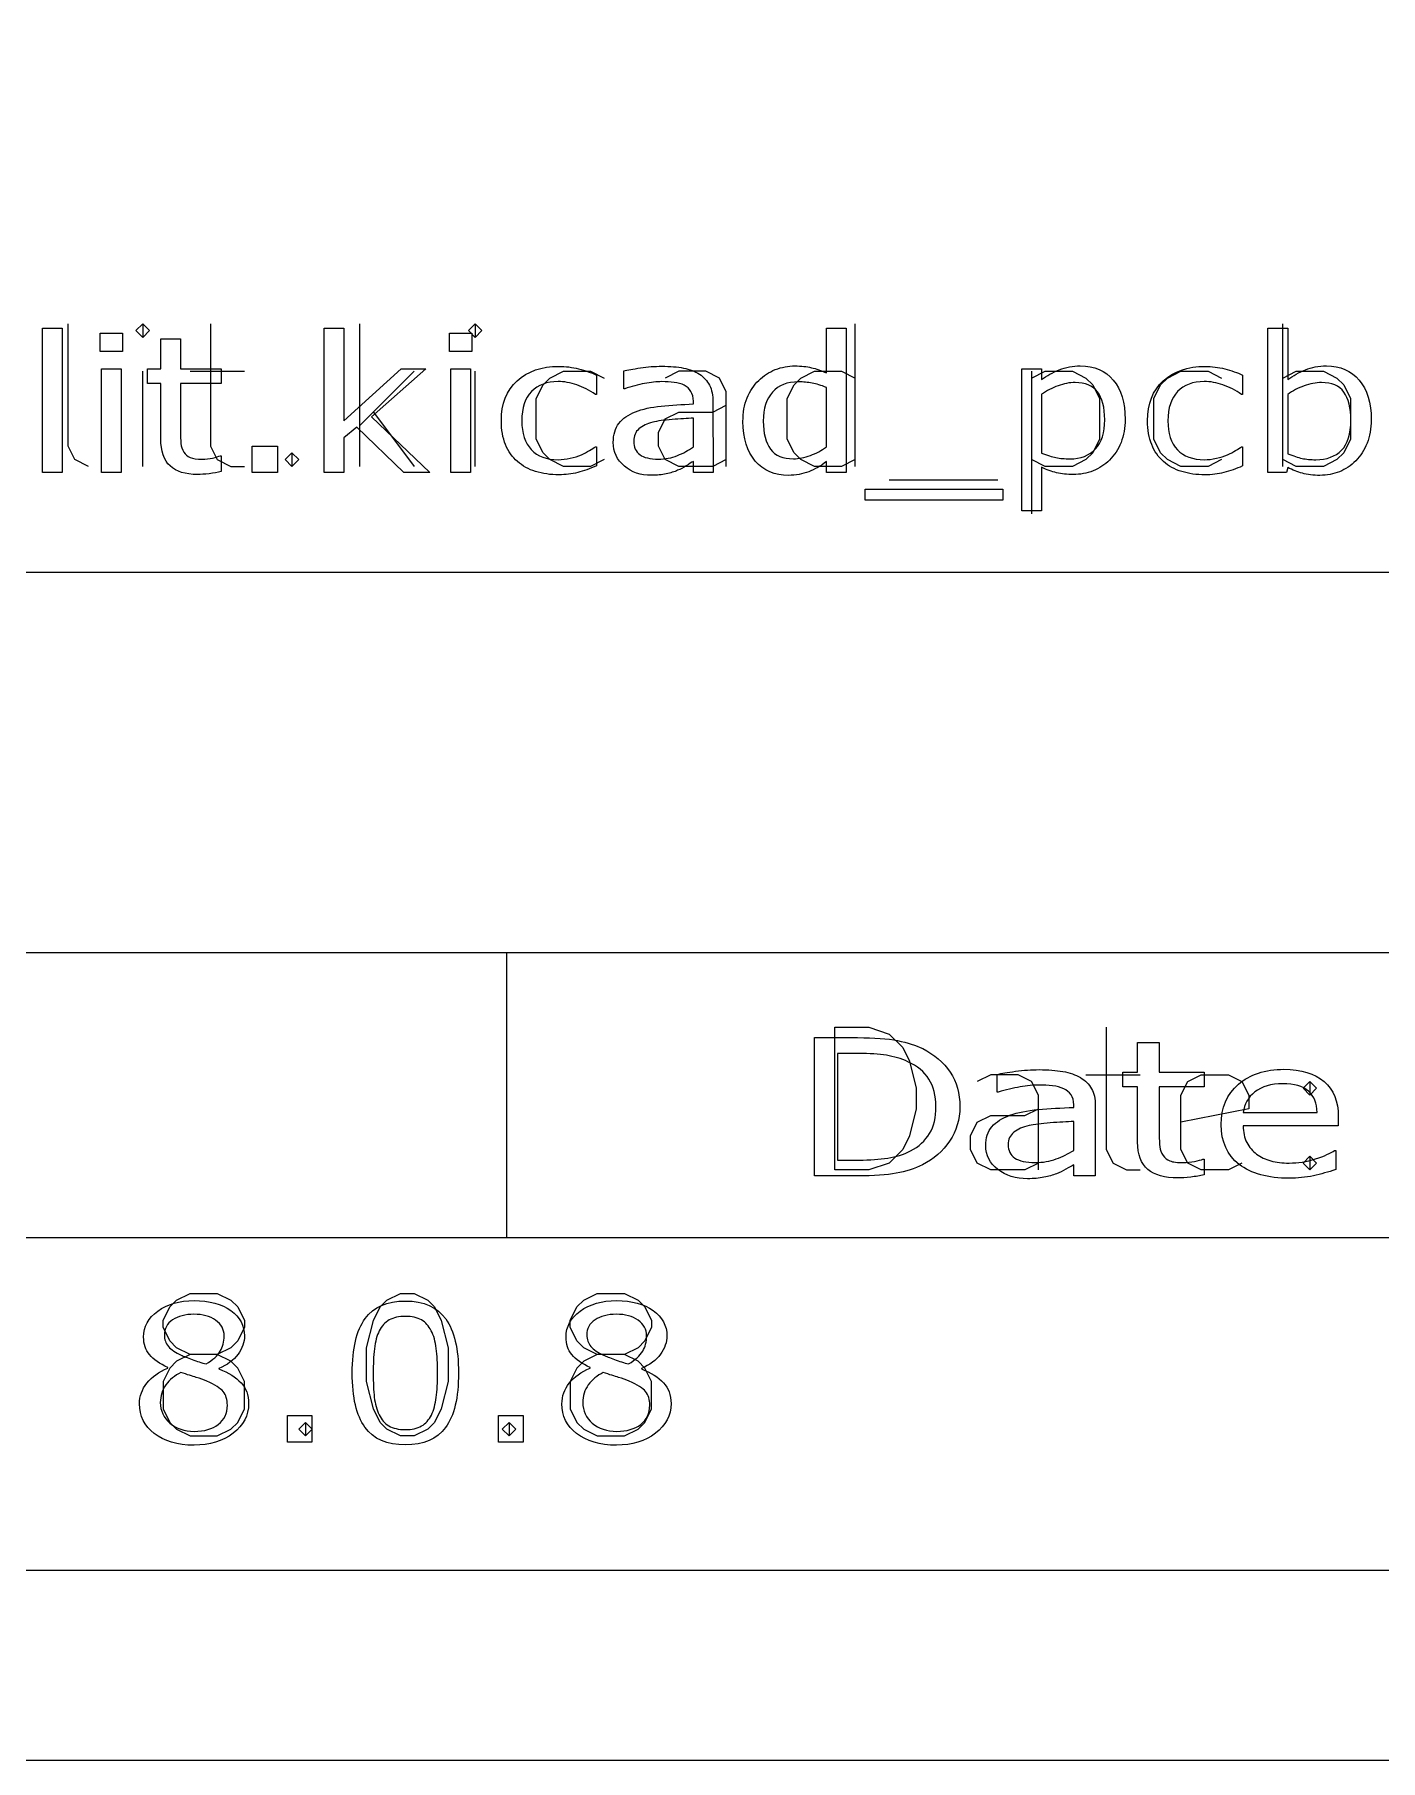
# Model space of a CAD drawing. Header units: millimetres. Extents: x 10 to 410, y 10 to 287.
# Drawn here: x 315.02 to 329.19, y 10 to 28.16 of the extents above; entities that cross this region are included whole.
import ezdxf

# ---------------------------------------------------------------- set-up
doc = ezdxf.new("R2010")
doc.units = ezdxf.units.MM
doc.layers.get('0').update_dxf_attribs({"linetype": 'CONTINUOUS'})

msp = doc.modelspace()

# ---------------------------------------------------------------- linework, layer by layer
at = {"color": 7}
for points in [[(10, 287.0022), (409.989, 287.0022), (409.989, 10), (10, 10)], [(12, 285.0022), (407.989, 285.0022), (407.989, 12), (12, 12)], [(299.989, 44), (407.989, 44), (407.989, 12), (299.989, 12)], [(315.31254, 23.54966), (315.10466, 23.54966), (315.10466, 25.06919), (315.31254, 25.06919)], [(319.18254, 23.54966), (318.90832, 23.54966), (318.41296, 24.0272), (318.27806, 23.91392), (318.27806, 23.54966), (318.07018, 23.54966), (318.07018, 25.06919), (318.27806, 25.06919), (318.27806, 24.09458), (318.87847, 24.64048), (319.14052, 24.64048), (318.56665, 24.13657)], [(315.94722, 24.8231), (315.71281, 24.8231), (315.71281, 25.01353), (315.94722, 25.01353)], [(319.62483, 24.8231), (319.39042, 24.8231), (319.39042, 25.01353), (319.62483, 25.01353)], [(315.93392, 23.54966), (315.72605, 23.54966), (315.72605, 24.64048), (315.93392, 24.64048)], [(319.61153, 23.54966), (319.40366, 23.54966), (319.40366, 24.64048), (319.61153, 24.64048)], [(326.28567, 24.10335)], [(326.50021, 24.10825)], [(328.87636, 24.09816)], [(329.09088, 24.10325)], [(317.57703, 23.54966), (317.31276, 23.54966), (317.31276, 23.82798), (317.57703, 23.82798)], [(321.95562, 23.81815)], [(323.35663, 23.81829)], [(325.21313, 23.25669), (323.76463, 23.25669), (323.76463, 23.37388), (325.21313, 23.37388)], [(323.4448, 16.2139), (323.4448, 17.7139), (323.802, 17.7139), (324.0163, 17.6424), (324.1591, 17.4996), (324.2305, 17.3567), (324.302, 17.071), (324.302, 16.8567), (324.2305, 16.571), (324.1591, 16.4282), (324.0163, 16.2853), (323.802, 16.2139)], [(324.50962, 16.87859)], [(324.76115, 16.87563)], [(325.95957, 16.41855)], [(318.8734, 14.9139), (319.0163, 14.9139), (319.1591, 14.8424), (319.2305, 14.771), (319.302, 14.6282), (319.3734, 14.3424), (319.3734, 13.9853), (319.302, 13.6996), (319.2305, 13.5567), (319.1591, 13.4853), (319.0163, 13.4139), (318.8734, 13.4139), (318.7305, 13.4853), (318.6591, 13.5567), (318.5877, 13.6996), (318.5163, 13.9853), (318.5163, 14.3424), (318.5877, 14.6282), (318.6591, 14.771), (318.7305, 14.8424)], [(317.01714, 14.46529)], [(319.48359, 14.07762)], [(317.27457, 13.75535)], [(317.94139, 13.35008), (317.68182, 13.35008), (317.68182, 13.6284), (317.94139, 13.6284)], [(319.19794, 13.63432)], [(320.16455, 13.35008), (319.90498, 13.35008), (319.90498, 13.6284), (320.16455, 13.6284)], [(321.72093, 13.75535)]]:
    msp.add_lwpolyline(points, close=True, dxfattribs=at)
for points in [[(315.5877, 23.6139), (315.4448, 23.6853), (315.3734, 23.8282), (315.3734, 25.1139)], [(316.1591, 25.1139), (316.0877, 25.0424), (316.1591, 24.971), (316.2305, 25.0424), (316.1591, 25.1139), (316.1591, 24.971)], [(316.8734, 25.1139), (316.8734, 23.8282), (316.9448, 23.6853), (317.0877, 23.6139), (317.2305, 23.6139)], [(318.4448, 23.6139), (318.4448, 25.1139)], [(319.6591, 25.1139), (319.5877, 25.0424), (319.6591, 24.971), (319.7305, 25.0424), (319.6591, 25.1139), (319.6591, 24.971)], [(323.35659, 24.59647), (323.35659, 25.06912), (323.56447, 25.06912), (323.5645, 23.54966)], [(323.6591, 23.6139), (323.6591, 25.1139)], [(328.21187, 23.60035), (328.19857, 23.54955), (328.00396, 23.54955), (328.00396, 25.06908), (328.21183, 25.06908), (328.21183, 24.52611)], [(328.1591, 23.6139), (328.1591, 25.1139)], [(316.34969, 23.90605), (316.34969, 24.48612), (316.20926, 24.48612), (316.20926, 24.64042), (316.34969, 24.64042), (316.34969, 24.9539), (316.55756, 24.9539), (316.55756, 24.64042), (316.98658, 24.64042), (316.98658, 24.48612), (316.55756, 24.48612), (316.55756, 23.98905)], [(316.1591, 23.6139), (316.1591, 24.6139)], [(316.6591, 24.6139), (317.2305, 24.6139)], [(319.0163, 24.6139), (318.4448, 24.0424)], [(319.6591, 23.6139), (319.6591, 24.6139)], [(321.0163, 23.6853), (320.8734, 23.6139), (320.5877, 23.6139), (320.4448, 23.6853), (320.3734, 23.7567), (320.302, 23.8996), (320.302, 24.3282), (320.3734, 24.471), (320.4448, 24.5424), (320.5877, 24.6139), (320.8734, 24.6139), (321.0163, 24.5424)], [(320.93622, 24.575), (320.93622, 24.3709), (320.92512, 24.3709)], [(321.23358, 24.43104), (321.22248, 24.43104), (321.22248, 24.61756)], [(322.302, 23.6139), (322.302, 24.3996), (322.2305, 24.5424), (322.0877, 24.6139), (321.802, 24.6139), (321.6591, 24.5424)], [(323.6591, 23.6853), (323.5163, 23.6139), (323.2305, 23.6139), (323.0877, 23.6853), (323.0163, 23.7567), (322.9448, 23.8996), (322.9448, 24.3282), (323.0163, 24.471), (323.0877, 24.5424), (323.2305, 24.6139), (323.5163, 24.6139), (323.6591, 24.5424)], [(325.62116, 23.60434), (325.62116, 23.14731), (325.41329, 23.14731), (325.41329, 24.64047), (325.62116, 24.64047), (325.62116, 24.52621)], [(325.5163, 24.6139), (325.5163, 23.1139)], [(325.5163, 24.5424), (325.6591, 24.6139), (325.9448, 24.6139), (326.0877, 24.5424), (326.1591, 24.471), (326.2305, 24.3282), (326.2305, 23.8996), (326.1591, 23.7567), (326.0877, 23.6853), (325.9448, 23.6139), (325.6591, 23.6139), (325.5163, 23.6853)], [(327.5163, 23.6853), (327.3734, 23.6139), (327.0877, 23.6139), (326.9448, 23.6853), (326.8734, 23.7567), (326.802, 23.8996), (326.802, 24.3282), (326.8734, 24.471), (326.9448, 24.5424), (327.0877, 24.6139), (327.3734, 24.6139), (327.5163, 24.5424)], [(327.73753, 24.57484), (327.73753, 24.37074), (327.72643, 24.37074)], [(328.1591, 24.5424), (328.302, 24.6139), (328.5877, 24.6139), (328.7305, 24.5424), (328.802, 24.471), (328.8734, 24.3282), (328.8734, 23.8996), (328.802, 23.7567), (328.7305, 23.6853), (328.5877, 23.6139), (328.302, 23.6139), (328.1591, 23.6853)], [(323.35662, 23.81822), (323.35662, 24.44419)], [(325.62113, 24.37187), (325.62113, 23.7537)], [(328.21182, 24.37161), (328.21182, 23.74661)], [(318.5877, 24.1853), (319.0163, 23.6139)], [(322.302, 23.6853), (322.1591, 23.6139), (321.802, 23.6139), (321.6591, 23.6853), (321.5877, 23.8282), (321.5877, 23.971), (321.6591, 24.1139), (321.802, 24.1853), (322.1591, 24.1853), (322.302, 24.2567)], [(321.95562, 24.27062), (321.95562, 24.29892)], [(322.16236, 24.29039), (322.16244, 23.54966)], [(321.95567, 23.81822), (321.95567, 24.12193)], [(320.92504, 23.82003), (320.93614, 23.82003), (320.93619, 23.61806)], [(327.72635, 23.81987), (327.73745, 23.81987), (327.7375, 23.6179)], [(316.97508, 23.72439), (316.98618, 23.72439), (316.98657, 23.55966)], [(317.7305, 23.7567), (317.802, 23.6853), (317.7305, 23.6139), (317.6591, 23.6853), (317.7305, 23.7567), (317.7305, 23.6139)], [(322.16244, 23.54966), (321.95567, 23.54966), (321.95567, 23.6662)], [(323.5645, 23.54966), (323.35662, 23.54966), (323.35662, 23.66392)], [(324.0163, 23.471), (325.1591, 23.471)], [(299.989, 22.5), (407.989, 22.5)], [(299.989, 18.5), (407.989, 18.5)], [(319.989, 18.5), (319.989, 15.5)], [(326.302, 17.7139), (326.302, 16.4282), (326.3734, 16.2853), (326.5163, 16.2139), (326.6591, 16.2139)], [(323.68912, 16.15001), (323.2321, 16.15001), (323.2321, 17.60411), (323.68425, 17.60411)], [(323.69888, 17.43814), (323.4728, 17.43814), (323.4728, 16.31607), (323.69888, 16.31607)], [(326.63173, 16.50631), (326.63173, 17.08639), (326.47737, 17.08639), (326.47737, 17.24069), (326.63173, 17.24069), (326.63173, 17.55416), (326.86024, 17.55416), (326.86024, 17.24069), (327.33184, 17.24069), (327.33184, 17.08639), (326.86024, 17.08639), (326.86024, 16.58932)], [(325.5877, 16.2139), (325.5877, 16.9996), (325.5163, 17.1424), (325.3734, 17.2139), (325.0877, 17.2139), (324.9448, 17.1424)], [(325.16573, 17.03121), (325.15363, 17.03121), (325.15363, 17.21773)], [(326.0877, 17.2139), (326.6591, 17.2139)], [(327.7305, 16.2853), (327.5877, 16.2139), (327.302, 16.2139), (327.1591, 16.2853), (327.0877, 16.4282), (327.0877, 16.9996), (327.1591, 17.1424), (327.302, 17.2139), (327.5877, 17.2139), (327.7305, 17.1424), (327.802, 16.9996), (327.802, 16.8567), (327.0877, 16.7139)], [(328.4448, 17.1424), (328.5163, 17.071), (328.4448, 16.9996), (328.3734, 17.071), (328.4448, 17.1424), (328.4448, 16.9996)], [(325.95948, 16.87079), (325.95948, 16.89909)], [(326.18676, 16.89056), (326.18688, 16.15007)], [(325.5877, 16.2853), (325.4448, 16.2139), (325.0877, 16.2139), (324.9448, 16.2853), (324.8734, 16.4282), (324.8734, 16.571), (324.9448, 16.7139), (325.0877, 16.7853), (325.4448, 16.7853), (325.5877, 16.8567)], [(325.95959, 16.41862), (325.95959, 16.72233)], [(327.74384, 16.81707), (328.52177, 16.81706)], [(328.74417, 16.77604), (328.74419, 16.67643)], [(328.74419, 16.67643), (327.74388, 16.67643)], [(328.4448, 16.3567), (328.5163, 16.2853), (328.4448, 16.2139), (328.3734, 16.2853), (328.4448, 16.3567), (328.4448, 16.2139)], [(328.70533, 16.41668), (328.71743, 16.41668), (328.71743, 16.21648)], [(326.18688, 16.15007), (325.95959, 16.15007), (325.95959, 16.26628)], [(327.31975, 16.32475), (327.33195, 16.32475), (327.33184, 16.15983)], [(299.989, 15.5), (407.989, 15.5)], [(316.6591, 14.271), (316.5163, 14.3424), (316.4448, 14.4139), (316.3734, 14.5567), (316.3734, 14.6282), (316.4448, 14.771), (316.5163, 14.8424), (316.6591, 14.9139), (316.9448, 14.9139), (317.0877, 14.8424), (317.1591, 14.771), (317.2305, 14.6282), (317.2305, 14.5567), (317.1591, 14.4139), (317.0877, 14.3424), (316.9448, 14.271), (316.6591, 14.271), (316.5163, 14.1996), (316.4448, 14.1282), (316.3734, 13.9853), (316.3734, 13.6996), (316.4448, 13.5567), (316.5163, 13.4853), (316.6591, 13.4139), (316.9448, 13.4139), (317.0877, 13.4853), (317.1591, 13.5567), (317.2305, 13.6996), (317.2305, 13.9853), (317.1591, 14.1282), (317.0877, 14.1996), (316.9448, 14.271)], [(320.9448, 14.271), (320.802, 14.3424), (320.7305, 14.4139), (320.6591, 14.5567), (320.6591, 14.6282), (320.7305, 14.771), (320.802, 14.8424), (320.9448, 14.9139), (321.2305, 14.9139), (321.3734, 14.8424), (321.4448, 14.771), (321.5163, 14.6282), (321.5163, 14.5567), (321.4448, 14.4139), (321.3734, 14.3424), (321.2305, 14.271), (320.9448, 14.271), (320.802, 14.1996), (320.7305, 14.1282), (320.6591, 13.9853), (320.6591, 13.6996), (320.7305, 13.5567), (320.802, 13.4853), (320.9448, 13.4139), (321.2305, 13.4139), (321.3734, 13.4853), (321.4448, 13.5567), (321.5163, 13.6996), (321.5163, 13.9853), (321.4448, 14.1282), (321.3734, 14.1996), (321.2305, 14.271)], [(321.46359, 14.46529), (321.46348, 14.46531)], [(316.42413, 14.12645), (316.42413, 14.13245)], [(316.96175, 14.12463), (316.96175, 14.11863)], [(320.87049, 14.12645), (320.87049, 14.13245)], [(321.40811, 14.12463), (321.40811, 14.11863)], [(317.05091, 13.7369), (317.05082, 13.7368)], [(321.49718, 13.7369), (321.49718, 13.7368)], [(317.8734, 13.5567), (317.9448, 13.4853), (317.8734, 13.4139), (317.802, 13.4853), (317.8734, 13.5567), (317.8734, 13.4139)], [(320.0163, 13.5567), (320.0877, 13.4853), (320.0163, 13.4139), (319.9448, 13.4853), (320.0163, 13.5567), (320.0163, 13.4139)]]:
    msp.add_lwpolyline(points, dxfattribs=at)
for points in [[(319.93443, 24.09364), (319.93443, 24.27202), (319.989717, 24.411993), (320.10029, 24.51356)], [(320.10029, 24.51356), (320.211603, 24.61512), (320.358297, 24.6659), (320.54037, 24.6659)], [(320.54037, 24.6659), (320.611137, 24.6659), (320.68043, 24.6571), (320.74825, 24.6395)], [(320.74825, 24.6395), (320.816803, 24.6219), (320.87946, 24.6004), (320.93622, 24.575)], [(321.22248, 24.61756), (321.263013, 24.62736), (321.321617, 24.638093), (321.39829, 24.64976)], [(321.39829, 24.64976), (321.474957, 24.661493), (321.550517, 24.66736), (321.62497, 24.66736)], [(321.62497, 24.66736), (321.71195, 24.66736), (321.787507, 24.66086), (321.85164, 24.64786)], [(321.85164, 24.64786), (321.916507, 24.63546), (321.97253, 24.61396), (322.01971, 24.58336)], [(322.01971, 24.58336), (322.066177, 24.553427), (322.10156, 24.51469), (322.12586, 24.46715)], [(322.52177, 24.33382), (322.55197, 24.406087), (322.592513, 24.46761), (322.6434, 24.51839)], [(322.6434, 24.51839), (322.693533, 24.567857), (322.751767, 24.605617), (322.8181, 24.63167)], [(322.8181, 24.63167), (322.88518, 24.657737), (322.954473, 24.67077), (323.02598, 24.67077)], [(323.02598, 24.67077), (323.090847, 24.67077), (323.148343, 24.66457), (323.19847, 24.65217)], [(323.19847, 24.65217), (323.248603, 24.640437), (323.30131, 24.62187), (323.35659, 24.59647)], [(325.62116, 24.52621), (325.676427, 24.56721), (325.738347, 24.60139), (325.80692, 24.62875)], [(325.80692, 24.62875), (325.876213, 24.65675), (325.94993, 24.67075), (326.02807, 24.67075)], [(326.02807, 24.67075), (326.176977, 24.67075), (326.29271, 24.620947), (326.37527, 24.52134)], [(326.37527, 24.52134), (326.458563, 24.42238), (326.50021, 24.284683), (326.50021, 24.10825)], [(326.73574, 24.09348), (326.73574, 24.27186), (326.791027, 24.411833), (326.9016, 24.5134)], [(326.9016, 24.5134), (327.012913, 24.61496), (327.159607, 24.66574), (327.34168, 24.66574)], [(327.34168, 24.66574), (327.412447, 24.66574), (327.48174, 24.65694), (327.54956, 24.63934)], [(327.54956, 24.63934), (327.618113, 24.62174), (327.68077, 24.60024), (327.73753, 24.57484)], [(328.21183, 24.52611), (328.270097, 24.568443), (328.33202, 24.60295), (328.3976, 24.62963)], [(328.3976, 24.62963), (328.4632, 24.656963), (328.536913, 24.67063), (328.61874, 24.67063)], [(328.61874, 24.67063), (328.764693, 24.67063), (328.87969, 24.621153), (328.96373, 24.5222)], [(328.96373, 24.5222), (329.048497, 24.42324), (329.09088, 24.28359), (329.09088, 24.10325)], [(320.25174, 24.40112), (320.18392, 24.33146), (320.15001, 24.228923), (320.15001, 24.09351)], [(320.53148, 24.50659), (320.41354, 24.50659), (320.320293, 24.471433), (320.25174, 24.40112)], [(320.7283, 24.47149), (320.66122, 24.49489), (320.595613, 24.50659), (320.53148, 24.50659)], [(320.92512, 24.3709), (320.86172, 24.4145), (320.796113, 24.44803), (320.7283, 24.47149)], [(321.44145, 24.48574), (321.37437, 24.47334), (321.30508, 24.455107), (321.23358, 24.43104)], [(321.6239, 24.50524), (321.569367, 24.50524), (321.50855, 24.49874), (321.44145, 24.48574)], [(321.75327, 24.49724), (321.712003, 24.502573), (321.66888, 24.50524), (321.6239, 24.50524)], [(321.85942, 24.46694), (321.829953, 24.48194), (321.79457, 24.49204), (321.75327, 24.49724)], [(321.93022, 24.40244), (321.91402, 24.429773), (321.89042, 24.451273), (321.85942, 24.46694)], [(321.95562, 24.29892), (321.95562, 24.340587), (321.947153, 24.375093), (321.93022, 24.40244)], [(322.12586, 24.46715), (322.150193, 24.419617), (322.16236, 24.360697), (322.16236, 24.29039)], [(322.47757, 24.08675), (322.47757, 24.179197), (322.492303, 24.261553), (322.52177, 24.33382)], [(322.78938, 24.39536), (322.724513, 24.323747), (322.69208, 24.222187), (322.69208, 24.09068)], [(323.06139, 24.50279), (322.944923, 24.50279), (322.854253, 24.46698), (322.78938, 24.39536)], [(323.20624, 24.49009), (323.16204, 24.498557), (323.113757, 24.50279), (323.06139, 24.50279)], [(323.35662, 24.44419), (323.30062, 24.466323), (323.250493, 24.481623), (323.20624, 24.49009)], [(325.79473, 24.46167), (325.734263, 24.43887), (325.676397, 24.408937), (325.62113, 24.37187)], [(325.97496, 24.49587), (325.915227, 24.49587), (325.85515, 24.48447), (325.79473, 24.46167)], [(326.20938, 24.39817), (326.158513, 24.463303), (326.080373, 24.49587), (325.97496, 24.49587)], [(326.28568, 24.10325), (326.28568, 24.234763), (326.260247, 24.33307), (326.20938, 24.39817)], [(327.05305, 24.40096), (326.98523, 24.3313), (326.95132, 24.228763), (326.95132, 24.09335)], [(327.33279, 24.50643), (327.21485, 24.50643), (327.121603, 24.471273), (327.05305, 24.40096)], [(327.52961, 24.47133), (327.46253, 24.49473), (327.396923, 24.50643), (327.33279, 24.50643)], [(327.72643, 24.37074), (327.66303, 24.41434), (327.597423, 24.44787), (327.52961, 24.47133)], [(328.38432, 24.46051), (328.322387, 24.43771), (328.264887, 24.408077), (328.21182, 24.37161)], [(328.56787, 24.49571), (328.507403, 24.49571), (328.44622, 24.483977), (328.38432, 24.46051)], [(328.80339, 24.39415), (328.754723, 24.461857), (328.676217, 24.49571), (328.56787, 24.49571)], [(328.87639, 24.09825), (328.87639, 24.228457), (328.852057, 24.32709), (328.80339, 24.39415)], [(321.17276, 24.06652), (321.213293, 24.117987), (321.270793, 24.158353), (321.34526, 24.18762)], [(321.34526, 24.18762), (321.420447, 24.216887), (321.510747, 24.236753), (321.61616, 24.24722)], [(321.61616, 24.24722), (321.721573, 24.25762), (321.834727, 24.26542), (321.95562, 24.27062)], [(316.55756, 23.98905), (316.55756, 23.931783), (316.558893, 23.886863), (316.56156, 23.85429)], [(319.97863, 23.84266), (319.949163, 23.914273), (319.93443, 23.997933), (319.93443, 24.09364)], [(320.15001, 24.09351), (320.15001, 23.961997), (320.183177, 23.860757), (320.24951, 23.78979)], [(321.11306, 23.86633), (321.11306, 23.94901), (321.13296, 24.01574), (321.17276, 24.06652)], [(321.3829, 24.00863), (321.346033, 23.977363), (321.3276, 23.93407), (321.3276, 23.87875)], [(321.52775, 24.07893), (321.468017, 24.06393), (321.419733, 24.040497), (321.3829, 24.00863)], [(321.7312, 24.10723), (321.645693, 24.100563), (321.577877, 24.09113), (321.52775, 24.07893)], [(321.95567, 24.12193), (321.89227, 24.118597), (321.817447, 24.113697), (321.7312, 24.10723)], [(322.60694, 23.66976), (322.520693, 23.77002), (322.47757, 23.909017), (322.47757, 24.08675)], [(322.69208, 24.09068), (322.69208, 23.96112), (322.717147, 23.862487), (322.76728, 23.79478)], [(326.18837, 23.79671), (326.253237, 23.865723), (326.28567, 23.967937), (326.28567, 24.10335)], [(326.50019, 24.10825), (326.50019, 24.01971), (326.485823, 23.938657), (326.45709, 23.86509)], [(326.77994, 23.8425), (326.750473, 23.914113), (326.73574, 23.997773), (326.73574, 24.09348)], [(326.95132, 24.09335), (326.95132, 23.961837), (326.984487, 23.860597), (327.05082, 23.78963)], [(328.77796, 23.78371), (328.84356, 23.850763), (328.87636, 23.95558), (328.87636, 24.09816)], [(329.0909, 24.10325), (329.0909, 24.012103), (329.076167, 23.930073), (329.0467, 23.85716)], [(316.44809, 23.61796), (316.38249, 23.677827), (316.34969, 23.773857), (316.34969, 23.90605)], [(316.56156, 23.85429), (316.564227, 23.822357), (316.57456, 23.79239), (316.59256, 23.76439)], [(320.10358, 23.66492), (320.04978, 23.711787), (320.00813, 23.771033), (319.97863, 23.84266)], [(320.24951, 23.78979), (320.316597, 23.719483), (320.410583, 23.68433), (320.53147, 23.68433)], [(320.86204, 23.78003), (320.888573, 23.79563), (320.909573, 23.808963), (320.92504, 23.82003)], [(321.22917, 23.6173), (321.151763, 23.682433), (321.11306, 23.765443), (321.11306, 23.86633)], [(321.3276, 23.87875), (321.3276, 23.816283), (321.348967, 23.769083), (321.3917, 23.73715)], [(321.78755, 23.72735), (321.848017, 23.75275), (321.90404, 23.783017), (321.95562, 23.81815)], [(322.76728, 23.79478), (322.817413, 23.72772), (322.897763, 23.69419), (323.00833, 23.69419)], [(323.18745, 23.72839), (323.247917, 23.751857), (323.30431, 23.781823), (323.35663, 23.81829)], [(325.91747, 23.6932), (326.033203, 23.6932), (326.123503, 23.727703), (326.18837, 23.79671)], [(326.45709, 23.86509), (326.428357, 23.792177), (326.387813, 23.730327), (326.33546, 23.67954)], [(326.90489, 23.66476), (326.85109, 23.711627), (326.80944, 23.770873), (326.77994, 23.8425)], [(327.05082, 23.78963), (327.1179, 23.719323), (327.211887, 23.68417), (327.33278, 23.68417)], [(327.66335, 23.77987), (327.689883, 23.79547), (327.710883, 23.808803), (327.72635, 23.81987)], [(329.0467, 23.85716), (329.017967, 23.78424), (328.978897, 23.72304), (328.92949, 23.67356)], [(316.73557, 23.52816), (316.609517, 23.52816), (316.51369, 23.558093), (316.44809, 23.61796)], [(316.59256, 23.76439), (316.60876, 23.738323), (316.63086, 23.719123), (316.65886, 23.70679)], [(316.65886, 23.70679), (316.687593, 23.695057), (316.731083, 23.68919), (316.78933, 23.68919)], [(316.78933, 23.68919), (316.823263, 23.68919), (316.858647, 23.693423), (316.89548, 23.70189)], [(316.89548, 23.70189), (316.932347, 23.711023), (316.95888, 23.718523), (316.97508, 23.72439)], [(320.29487, 23.55946), (320.220417, 23.58286), (320.156653, 23.618013), (320.10358, 23.66492)], [(320.53147, 23.68433), (320.57347, 23.68433), (320.616227, 23.689197), (320.65974, 23.69893)], [(320.65974, 23.69893), (320.703207, 23.70873), (320.742273, 23.72143), (320.77694, 23.73703)], [(320.93619, 23.61806), (320.866897, 23.588793), (320.80092, 23.565993), (320.73826, 23.54966)], [(320.77694, 23.73703), (320.80714, 23.750697), (320.835507, 23.76503), (320.86204, 23.78003)], [(321.51223, 23.5197), (321.400923, 23.5197), (321.30657, 23.552233), (321.22917, 23.6173)], [(321.3917, 23.73715), (321.434433, 23.705883), (321.49967, 23.69025), (321.58741, 23.69025)], [(321.58741, 23.69025), (321.66039, 23.69025), (321.727103, 23.702617), (321.78755, 23.72735)], [(321.88047, 23.6193), (321.849537, 23.599767), (321.819303, 23.584133), (321.78977, 23.5724)], [(321.95567, 23.6662), (321.93727, 23.655133), (321.912203, 23.6395), (321.88047, 23.6193)], [(322.95856, 23.51937), (322.811127, 23.51937), (322.69392, 23.5695), (322.60694, 23.66976)], [(323.00833, 23.69419), (323.067263, 23.69419), (323.12697, 23.70559), (323.18745, 23.72839)], [(323.35662, 23.66392), (323.296887, 23.61832), (323.234597, 23.582837), (323.16975, 23.55747)], [(325.62113, 23.7537), (325.68013, 23.7303), (325.730627, 23.714367), (325.77262, 23.7059)], [(325.77928, 23.54674), (325.72768, 23.55914), (325.674973, 23.57834), (325.62116, 23.60434)], [(325.77262, 23.7059), (325.815353, 23.697433), (325.863637, 23.6932), (325.91747, 23.6932)], [(326.33546, 23.67954), (326.286793, 23.63134), (326.229297, 23.593907), (326.16297, 23.56724)], [(327.09618, 23.5593), (327.021727, 23.5827), (326.957963, 23.617853), (326.90489, 23.66476)], [(327.33278, 23.68417), (327.37478, 23.68417), (327.417537, 23.689037), (327.46105, 23.69877)], [(327.46105, 23.69877), (327.504517, 23.70857), (327.543583, 23.72127), (327.57825, 23.73687)], [(327.7375, 23.6179), (327.668207, 23.588633), (327.60223, 23.565833), (327.53957, 23.5495)], [(327.57825, 23.73687), (327.60845, 23.750537), (327.636817, 23.76487), (327.66335, 23.77987)], [(328.21182, 23.74661), (328.27082, 23.723143), (328.321317, 23.706877), (328.36331, 23.69781)], [(328.36331, 23.69781), (328.406043, 23.688677), (328.454327, 23.68411), (328.50816, 23.68411)], [(328.50816, 23.68411), (328.623153, 23.68411), (328.713087, 23.71731), (328.77796, 23.78371)], [(328.92949, 23.67356), (328.877157, 23.62216), (328.81966, 23.583423), (328.757, 23.55735)], [(316.85831, 23.53716), (316.812577, 23.53116), (316.771663, 23.52816), (316.73557, 23.52816)], [(316.98657, 23.55966), (316.947503, 23.550527), (316.90475, 23.543027), (316.85831, 23.53716)], [(320.54034, 23.52526), (320.451147, 23.52526), (320.369323, 23.53666), (320.29487, 23.55946)], [(320.73826, 23.54966), (320.676327, 23.533393), (320.610353, 23.52526), (320.54034, 23.52526)], [(321.67035, 23.5353), (321.62535, 23.5249), (321.572643, 23.5197), (321.51223, 23.5197)], [(321.78977, 23.5724), (321.755103, 23.5574), (321.715297, 23.545033), (321.67035, 23.5353)], [(323.16975, 23.55747), (323.104883, 23.53207), (323.034487, 23.51937), (322.95856, 23.51937)], [(325.95399, 23.52814), (325.889857, 23.52814), (325.83162, 23.53434), (325.77928, 23.54674)], [(326.16297, 23.56724), (326.09737, 23.541173), (326.02771, 23.52814), (325.95399, 23.52814)], [(327.34165, 23.5251), (327.252457, 23.5251), (327.170633, 23.5365), (327.09618, 23.5593)], [(327.53957, 23.5495), (327.477637, 23.533233), (327.411663, 23.5251), (327.34165, 23.5251)], [(328.36668, 23.54175), (328.314347, 23.556083), (328.262743, 23.575617), (328.21187, 23.60035)], [(328.55023, 23.51925), (328.480197, 23.51925), (328.419013, 23.52675), (328.36668, 23.54175)], [(328.757, 23.55735), (328.694333, 23.53195), (328.62541, 23.51925), (328.55023, 23.51925)], [(323.68425, 17.60411), (323.860897, 17.60411), (324.00108, 17.59371), (324.1048, 17.57291)], [(323.98694, 17.41864), (323.90672, 17.43164), (323.8107, 17.43814), (323.69888, 17.43814)], [(324.1048, 17.57291), (324.209333, 17.55271), (324.297657, 17.52471), (324.36977, 17.48891)], [(324.36977, 17.48891), (324.492937, 17.427043), (324.588957, 17.344687), (324.65783, 17.24184)], [(324.21423, 17.35124), (324.142923, 17.383773), (324.06716, 17.40624), (323.98694, 17.41864)], [(324.43545, 17.16667), (324.38605, 17.244797), (324.31231, 17.30632), (324.21423, 17.35124)], [(325.15363, 17.21773), (325.198163, 17.22753), (325.262583, 17.238263), (325.34689, 17.24993)], [(325.34689, 17.24993), (325.431157, 17.261663), (325.514213, 17.26753), (325.59606, 17.26753)], [(325.59606, 17.26753), (325.691673, 17.26753), (325.774727, 17.26103), (325.84522, 17.24803)], [(327.69281, 17.11393), (327.81435, 17.21875), (327.97398, 17.27116), (328.1717, 17.27116)], [(328.1717, 17.27116), (328.354827, 17.27116), (328.495817, 17.22819), (328.59467, 17.14225)], [(324.50955, 16.87858), (324.50955, 16.992513), (324.48485, 17.088543), (324.43545, 17.16667)], [(324.65783, 17.24184), (324.72671, 17.13898), (324.76115, 17.01691), (324.76115, 16.87563)], [(325.39424, 17.08591), (325.3205, 17.07351), (325.24433, 17.055277), (325.16573, 17.03121)], [(325.59479, 17.10541), (325.534857, 17.10541), (325.468007, 17.09891), (325.39424, 17.08591)], [(325.737, 17.09741), (325.6916, 17.102743), (325.644197, 17.10541), (325.59479, 17.10541)], [(325.85368, 17.06711), (325.82128, 17.08211), (325.782387, 17.09221), (325.737, 17.09741)], [(325.84522, 17.24803), (325.916527, 17.23563), (325.97811, 17.21413), (326.02997, 17.18353)], [(326.02997, 17.18353), (326.081037, 17.153597), (326.119933, 17.11486), (326.14666, 17.06732)], [(327.5117, 16.68913), (327.5117, 16.867517), (327.57207, 17.009117), (327.69281, 17.11393)], [(328.15952, 17.11979), (328.037167, 17.11979), (327.939527, 17.090823), (327.8666, 17.03289)], [(328.43057, 17.04069), (328.371437, 17.093423), (328.281087, 17.11979), (328.15952, 17.11979)], [(328.59467, 17.14225), (328.694337, 17.056317), (328.74417, 16.934247), (328.74417, 16.77604)], [(325.93148, 17.00261), (325.91368, 17.029943), (325.887747, 17.051443), (325.85368, 17.06711)], [(325.95948, 16.89909), (325.95948, 16.940757), (325.950147, 16.975263), (325.93148, 17.00261)], [(326.14666, 17.06732), (326.173393, 17.019787), (326.18676, 16.960867), (326.18676, 16.89056)], [(327.8666, 17.03289), (327.79448, 16.974957), (327.75356, 16.903017), (327.74384, 16.81707)], [(328.52177, 16.81706), (328.521103, 16.913413), (328.490703, 16.987957), (328.43057, 17.04069)], [(324.44152, 16.59539), (324.48692, 16.67091), (324.50962, 16.76531), (324.50962, 16.87859)], [(324.76115, 16.87558), (324.76115, 16.74342), (324.72509, 16.62363), (324.65297, 16.51621)], [(325.09893, 16.6667), (325.143463, 16.718167), (325.20667, 16.75853), (325.28855, 16.78779)], [(325.28855, 16.78779), (325.371197, 16.817057), (325.470457, 16.836923), (325.58633, 16.84739)], [(325.71285, 16.70763), (325.618857, 16.700963), (325.54431, 16.69153), (325.48921, 16.67933)], [(325.58633, 16.84739), (325.702203, 16.85779), (325.826587, 16.86559), (325.95948, 16.87079)], [(325.95959, 16.72233), (325.889903, 16.718997), (325.807657, 16.714097), (325.71285, 16.70763)], [(324.23976, 16.41277), (324.3297, 16.45897), (324.396953, 16.519843), (324.44152, 16.59539)], [(325.03333, 16.4665), (325.03333, 16.549187), (325.055197, 16.61592), (325.09893, 16.6667)], [(325.32998, 16.60903), (325.289447, 16.577763), (325.26918, 16.53447), (325.26918, 16.47915)], [(325.48921, 16.67933), (325.423543, 16.66433), (325.370467, 16.640897), (325.32998, 16.60903)], [(326.86024, 16.58932), (326.86024, 16.532053), (326.861907, 16.48713), (326.86524, 16.45455)], [(327.70131, 16.27116), (327.574903, 16.369467), (327.5117, 16.50879), (327.5117, 16.68913)], [(327.74388, 16.67643), (327.74388, 16.609377), (327.756447, 16.550783), (327.78158, 16.50065)], [(324.00153, 16.33657), (324.08823, 16.350237), (324.16764, 16.375637), (324.23976, 16.41277)], [(324.65297, 16.51621), (324.581663, 16.408783), (324.486453, 16.32545), (324.36734, 16.26621)], [(325.16095, 16.21748), (325.07587, 16.282613), (325.03333, 16.36562), (325.03333, 16.4665)], [(325.26918, 16.47915), (325.26918, 16.416683), (325.29268, 16.369483), (325.33968, 16.33755)], [(325.77482, 16.32775), (325.841287, 16.35315), (325.90287, 16.383417), (325.95957, 16.41855)], [(326.73991, 16.21823), (326.66779, 16.278097), (326.63173, 16.374123), (326.63173, 16.50631)], [(326.86524, 16.45455), (326.868573, 16.422683), (326.879907, 16.39275), (326.89924, 16.36475)], [(326.89924, 16.36475), (326.91704, 16.338683), (326.94134, 16.319483), (326.97214, 16.30715)], [(327.78158, 16.50065), (327.806713, 16.451183), (327.841153, 16.410493), (327.8849, 16.37858)], [(327.8849, 16.37858), (327.927033, 16.347313), (327.976867, 16.32388), (328.0344, 16.30828)], [(328.50478, 16.32878), (328.598773, 16.358713), (328.665623, 16.388013), (328.70533, 16.41668)], [(324.09022, 16.17731), (323.988927, 16.15911), (323.855227, 16.15001), (323.68912, 16.15001)], [(323.69888, 16.31607), (323.814753, 16.31607), (323.915637, 16.322903), (324.00153, 16.33657)], [(324.36734, 16.26621), (324.284687, 16.22521), (324.192313, 16.195577), (324.09022, 16.17731)], [(325.47211, 16.11978), (325.349757, 16.11978), (325.246037, 16.152347), (325.16095, 16.21748)], [(325.33968, 16.33755), (325.38668, 16.306283), (325.458393, 16.29065), (325.55482, 16.29065)], [(325.55482, 16.29065), (325.63504, 16.29065), (325.708373, 16.303017), (325.77482, 16.32775)], [(325.77719, 16.17248), (325.739123, 16.15748), (325.695367, 16.145113), (325.64592, 16.13538)], [(325.87689, 16.21938), (325.84289, 16.199847), (325.809657, 16.184213), (325.77719, 16.17248)], [(325.95959, 16.26628), (325.939323, 16.255213), (325.911757, 16.23958), (325.87689, 16.21938)], [(327.05593, 16.12833), (326.917363, 16.12833), (326.812023, 16.158297), (326.73991, 16.21823)], [(326.97214, 16.30715), (327.00374, 16.295417), (327.051547, 16.28955), (327.11556, 16.28955)], [(327.11556, 16.28955), (327.152827, 16.28955), (327.191723, 16.293783), (327.23225, 16.30225)], [(327.33184, 16.15983), (327.288907, 16.150697), (327.241907, 16.143197), (327.19084, 16.13733)], [(327.23225, 16.30225), (327.272783, 16.311383), (327.30195, 16.318883), (327.31975, 16.32475)], [(328.22882, 16.12468), (328.00356, 16.12468), (327.827723, 16.173507), (327.70131, 16.27116)], [(328.0344, 16.30828), (328.092733, 16.29268), (328.156747, 16.28488), (328.22644, 16.28488)], [(328.22644, 16.28488), (328.318813, 16.28488), (328.411593, 16.299513), (328.50478, 16.32878)], [(328.71743, 16.21648), (328.640457, 16.190413), (328.56186, 16.168613), (328.48164, 16.15108)], [(325.64592, 16.13538), (325.59652, 16.12498), (325.538583, 16.11978), (325.47211, 16.11978)], [(327.19084, 16.13733), (327.140573, 16.13133), (327.095603, 16.12833), (327.05593, 16.12833)], [(328.48164, 16.15108), (328.40142, 16.13348), (328.317147, 16.12468), (328.22882, 16.12468)], [(316.16891, 14.45471), (316.16891, 14.564083), (316.218867, 14.65523), (316.31878, 14.72815)], [(316.31878, 14.72815), (316.4187, 14.801063), (316.54577, 14.83752), (316.69999, 14.83752)], [(316.69999, 14.83752), (316.86145, 14.83752), (316.99033, 14.80269), (317.08663, 14.73303)], [(317.08663, 14.73303), (317.182923, 14.66337), (317.23107, 14.57483), (317.23107, 14.46741)], [(318.50071, 14.64793), (318.59121, 14.77163), (318.732397, 14.83348), (318.92427, 14.83348)], [(318.92427, 14.83348), (319.11831, 14.83348), (319.25986, 14.770653), (319.34892, 14.645)], [(320.61527, 14.45471), (320.61527, 14.564083), (320.665227, 14.65523), (320.76514, 14.72815)], [(320.76514, 14.72815), (320.86506, 14.801063), (320.99213, 14.83752), (321.14635, 14.83752)], [(321.14635, 14.83752), (321.30781, 14.83752), (321.43669, 14.80269), (321.53299, 14.73303)], [(321.53299, 14.73303), (321.629283, 14.66337), (321.67743, 14.57483), (321.67743, 14.46741)], [(316.47414, 14.63523), (316.416207, 14.596163), (316.38724, 14.543427), (316.38724, 14.47702)], [(316.69895, 14.69383), (316.607723, 14.69383), (316.532787, 14.674297), (316.47414, 14.63523)], [(316.92702, 14.63133), (316.867687, 14.672997), (316.791663, 14.69383), (316.69895, 14.69383)], [(317.01712, 14.46531), (317.01712, 14.534977), (316.987087, 14.590317), (316.92702, 14.63133)], [(318.36495, 14.07566), (318.36495, 14.334127), (318.410203, 14.524883), (318.50071, 14.64793)], [(318.75483, 14.63426), (318.710697, 14.60886), (318.675583, 14.570447), (318.64949, 14.51902)], [(318.92426, 14.67236), (318.8562, 14.67236), (318.799723, 14.65966), (318.75483, 14.63426)], [(319.0926, 14.63426), (319.049133, 14.65966), (318.99302, 14.67236), (318.92426, 14.67236)], [(319.19686, 14.52098), (319.171527, 14.571113), (319.136773, 14.608873), (319.0926, 14.63426)], [(319.34892, 14.645), (319.4387, 14.52), (319.48359, 14.330873), (319.48359, 14.07762)], [(320.92049, 14.63523), (320.862557, 14.596163), (320.83359, 14.543427), (320.83359, 14.47702)], [(321.1453, 14.69383), (321.054073, 14.69383), (320.979137, 14.674297), (320.92049, 14.63523)], [(321.37338, 14.63133), (321.31398, 14.672997), (321.237953, 14.69383), (321.1453, 14.69383)], [(321.46348, 14.46531), (321.46348, 14.534977), (321.433447, 14.590317), (321.37338, 14.63133)], [(316.23081, 14.26916), (316.189543, 14.318627), (316.16891, 14.380477), (316.16891, 14.45471)], [(316.38724, 14.47702), (316.38724, 14.430153), (316.401707, 14.389463), (316.43064, 14.35495)], [(316.43064, 14.35495), (316.460307, 14.321083), (316.504833, 14.290817), (316.56422, 14.26415)], [(316.97584, 14.30514), (317.003373, 14.35134), (317.01714, 14.404723), (317.01714, 14.46529)], [(317.23107, 14.46741), (317.23107, 14.401677), (317.20827, 14.336897), (317.16267, 14.27307)], [(318.64949, 14.51902), (318.62489, 14.47082), (318.607857, 14.407997), (318.59839, 14.33055)], [(319.24896, 14.33543), (319.240293, 14.40835), (319.222927, 14.4702), (319.19686, 14.52098)], [(320.67717, 14.26916), (320.635903, 14.318627), (320.61527, 14.380477), (320.61527, 14.45471)], [(320.83359, 14.47702), (320.83359, 14.430153), (320.84809, 14.389463), (320.87709, 14.35495)], [(320.87709, 14.35495), (320.906757, 14.321083), (320.951283, 14.290817), (321.01067, 14.26415)], [(321.42229, 14.30514), (321.449823, 14.35134), (321.46359, 14.404723), (321.46359, 14.46529)], [(321.67743, 14.46741), (321.67743, 14.401677), (321.65463, 14.336897), (321.60903, 14.27307)], [(316.42413, 14.13245), (316.337243, 14.174117), (316.272803, 14.219687), (316.23081, 14.26916)], [(316.56422, 14.26415), (316.59102, 14.252417), (316.629393, 14.237117), (316.67934, 14.21825)], [(316.67934, 14.21825), (316.730007, 14.199383), (316.779243, 14.18375), (316.82705, 14.17135)], [(316.82705, 14.17135), (316.89873, 14.214283), (316.948327, 14.25888), (316.97584, 14.30514)], [(317.16267, 14.27307), (317.11707, 14.209937), (317.050097, 14.160457), (316.96175, 14.12463)], [(318.59839, 14.33055), (318.589723, 14.253077), (318.58539, 14.168113), (318.58539, 14.07566)], [(319.26306, 14.07762), (319.26306, 14.17658), (319.25836, 14.262517), (319.24896, 14.33543)], [(320.87049, 14.13245), (320.783603, 14.174117), (320.719163, 14.219687), (320.67717, 14.26916)], [(321.01067, 14.26415), (321.03747, 14.252417), (321.075843, 14.237117), (321.12579, 14.21825)], [(321.12579, 14.21825), (321.176457, 14.199383), (321.225693, 14.18375), (321.2735, 14.17135)], [(321.2735, 14.17135), (321.34518, 14.214283), (321.394777, 14.25888), (321.42229, 14.30514)], [(321.60903, 14.27307), (321.56343, 14.209937), (321.496457, 14.160457), (321.40811, 14.12463)], [(316.20366, 13.9702), (316.255793, 14.035933), (316.329283, 14.088017), (316.42413, 14.12645)], [(316.56103, 14.08153), (316.495897, 14.049663), (316.443403, 14.00637), (316.40355, 13.95165)], [(316.72286, 14.02973), (316.682327, 14.04213), (316.628383, 14.059397), (316.56103, 14.08153)], [(316.83472, 13.98973), (316.80072, 14.004063), (316.763433, 14.017397), (316.72286, 14.02973)], [(317.00632, 13.88035), (316.97732, 13.916817), (316.92012, 13.953277), (316.83472, 13.98973)], [(316.96175, 14.11863), (317.063117, 14.079563), (317.14059, 14.031387), (317.19417, 13.9741)], [(318.49853, 13.50535), (318.409477, 13.62905), (318.36495, 13.819153), (318.36495, 14.07566)], [(318.58539, 14.07566), (318.58539, 13.9741), (318.58939, 13.88914), (318.59739, 13.82078)], [(319.24896, 13.81981), (319.25836, 13.891423), (319.26306, 13.97736), (319.26306, 14.07762)], [(319.48359, 14.07762), (319.48359, 13.816553), (319.437977, 13.62482), (319.34675, 13.50242)], [(320.65002, 13.9702), (320.702153, 14.035933), (320.775643, 14.088017), (320.87049, 14.12645)], [(321.00739, 14.08153), (320.942257, 14.049663), (320.889767, 14.00637), (320.84992, 13.95165)], [(321.16922, 14.02973), (321.128687, 14.04213), (321.074743, 14.059397), (321.00739, 14.08153)], [(321.28108, 13.98973), (321.24708, 14.004063), (321.209793, 14.017397), (321.16922, 14.02973)], [(321.45268, 13.88035), (321.423747, 13.916817), (321.366547, 13.953277), (321.28108, 13.98973)], [(321.40811, 14.11863), (321.509477, 14.079563), (321.58695, 14.031387), (321.64053, 13.9741)], [(316.12546, 13.75145), (316.12546, 13.832177), (316.151527, 13.905093), (316.20366, 13.9702)], [(316.40355, 13.95165), (316.364483, 13.896983), (316.34495, 13.835133), (316.34495, 13.7661)], [(317.05082, 13.7368), (317.05082, 13.796667), (317.035987, 13.844517), (317.00632, 13.88035)], [(317.19417, 13.9741), (317.24777, 13.916833), (317.27457, 13.843917), (317.27457, 13.75535)], [(318.59739, 13.82078), (318.605323, 13.75242), (318.622323, 13.691223), (318.64839, 13.63719)], [(319.19796, 13.63426), (319.223293, 13.686993), (319.240293, 13.748843), (319.24896, 13.81981)], [(320.57182, 13.75145), (320.57182, 13.832177), (320.597887, 13.905093), (320.65002, 13.9702)], [(320.84992, 13.95165), (320.810787, 13.896983), (320.79122, 13.835133), (320.79122, 13.7661)], [(321.49718, 13.7368), (321.49718, 13.796667), (321.482347, 13.844517), (321.45268, 13.88035)], [(321.64053, 13.9741), (321.69413, 13.916833), (321.72093, 13.843917), (321.72093, 13.75535)], [(316.28077, 13.43895), (316.17723, 13.52033), (316.12546, 13.624497), (316.12546, 13.75145)], [(316.34495, 13.7661), (316.34495, 13.678213), (316.378617, 13.605623), (316.44595, 13.54833)], [(316.95531, 13.53573), (317.019043, 13.58453), (317.05091, 13.651587), (317.05091, 13.7369)], [(317.27451, 13.75535), (317.27451, 13.629703), (317.219847, 13.525213), (317.11052, 13.44188)], [(318.64839, 13.63719), (318.672257, 13.58639), (318.705923, 13.547653), (318.74939, 13.52098)], [(319.09368, 13.51908), (319.138547, 13.54448), (319.1733, 13.582893), (319.19794, 13.63432)], [(320.72713, 13.43895), (320.62359, 13.52033), (320.57182, 13.624497), (320.57182, 13.75145)], [(320.79122, 13.7661), (320.79122, 13.678213), (320.824887, 13.605623), (320.89222, 13.54833)], [(321.40158, 13.53573), (321.465313, 13.58453), (321.49718, 13.651587), (321.49718, 13.7369)], [(321.72088, 13.75535), (321.72088, 13.629703), (321.666213, 13.525213), (321.55688, 13.44188)], [(316.69999, 13.31688), (316.52477, 13.31688), (316.38503, 13.35757), (316.28077, 13.43895)], [(316.44595, 13.54833), (316.513283, 13.491063), (316.59872, 13.46243), (316.70226, 13.46243)], [(317.11052, 13.44188), (317.001913, 13.358547), (316.86507, 13.31688), (316.69999, 13.31688)], [(316.70226, 13.46243), (316.807973, 13.46243), (316.892323, 13.486863), (316.95531, 13.53573)], [(318.92427, 13.31981), (318.73023, 13.31981), (318.588317, 13.381657), (318.49853, 13.50535)], [(318.74939, 13.52098), (318.79359, 13.494313), (318.851877, 13.48098), (318.92425, 13.48098)], [(318.92425, 13.48098), (318.99231, 13.48098), (319.048787, 13.49368), (319.09368, 13.51908)], [(319.34675, 13.50242), (319.256243, 13.38068), (319.115417, 13.31981), (318.92427, 13.31981)], [(321.14635, 13.31688), (320.97113, 13.31688), (320.83139, 13.35757), (320.72713, 13.43895)], [(320.89222, 13.54833), (320.959553, 13.491063), (321.04499, 13.46243), (321.14853, 13.46243)], [(321.55688, 13.44188), (321.448273, 13.358547), (321.31143, 13.31688), (321.14635, 13.31688)], [(321.14853, 13.46243), (321.254243, 13.46243), (321.338593, 13.486863), (321.40158, 13.53573)]]:
    msp.add_open_spline(points, degree=3, dxfattribs=at)

doc.saveas('drawing.dxf')
